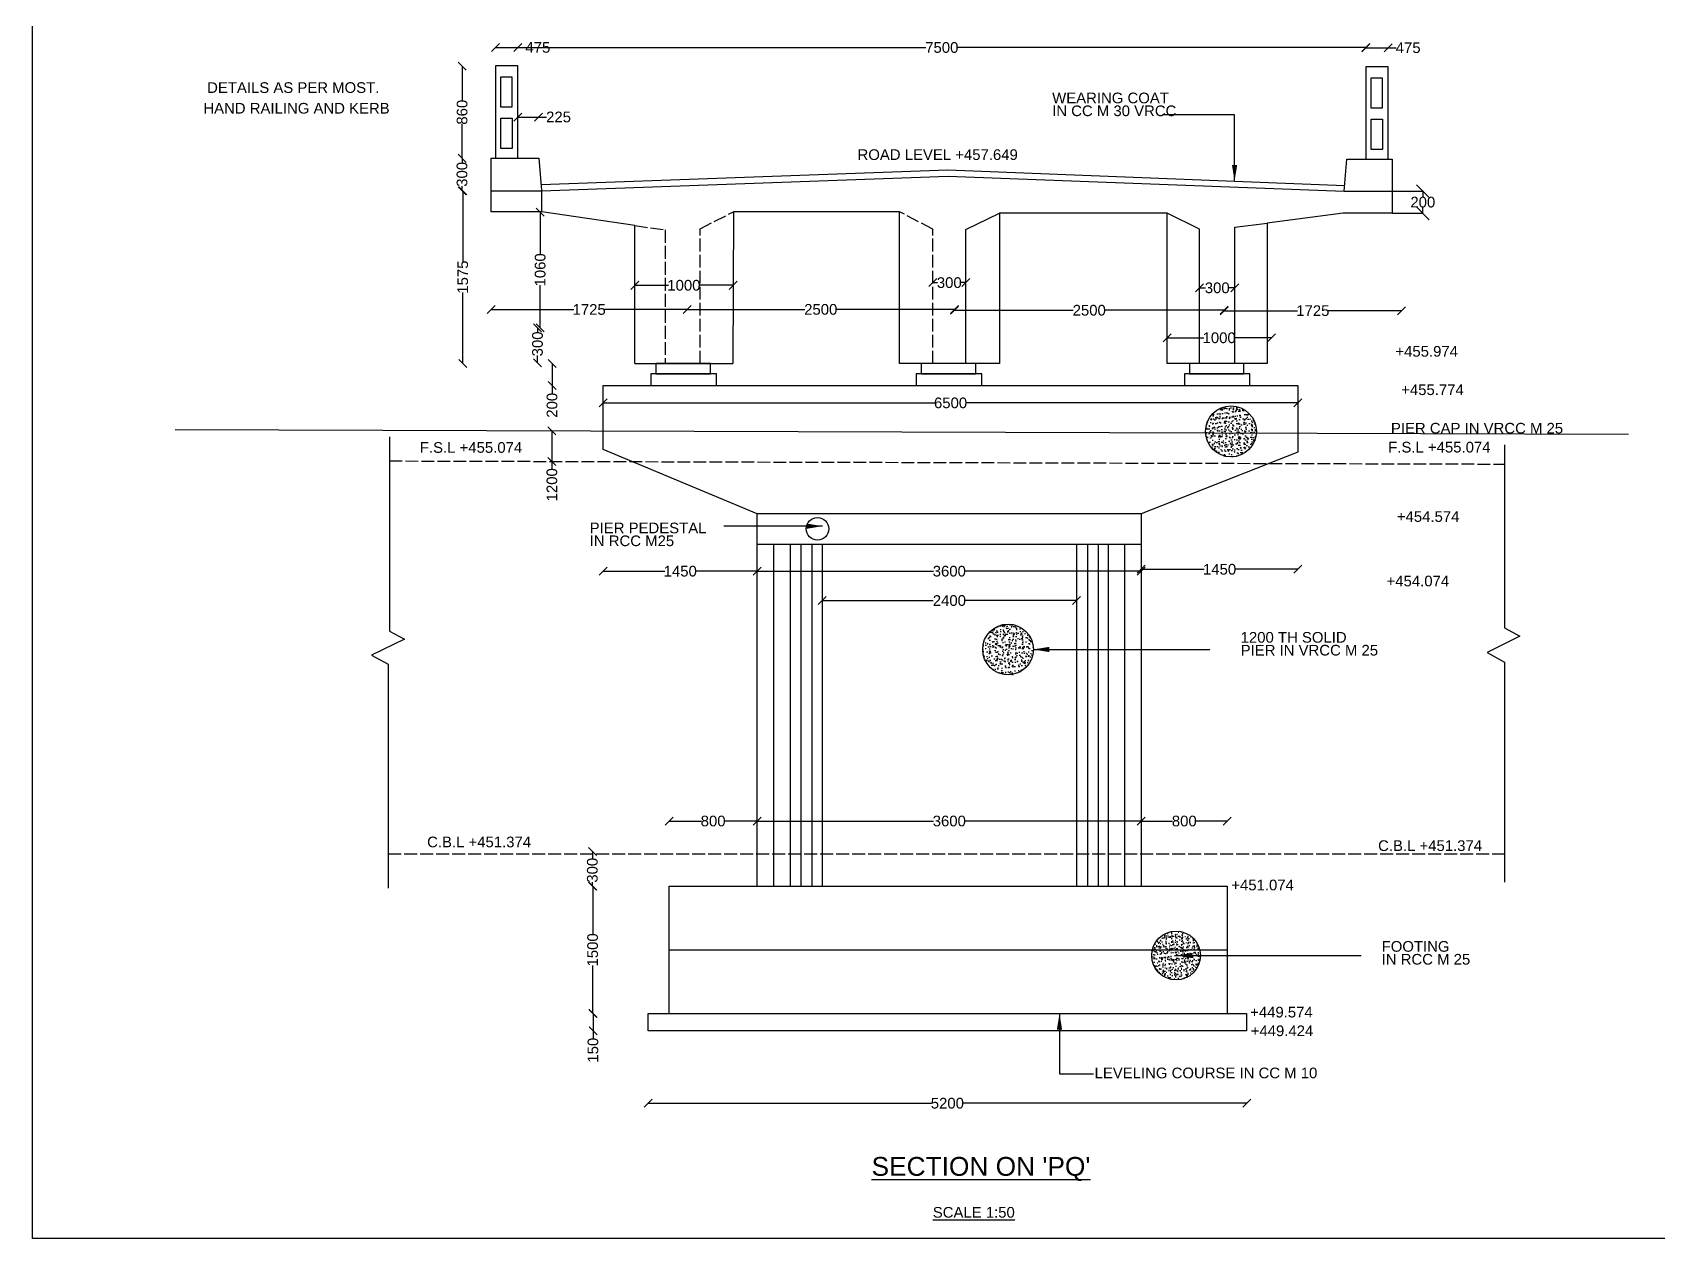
# Model space of a CAD drawing. Header units: millimetres. Extents: x -38937 to 3874, y 32121 to 62298.
# Drawn here: x -38937 to -23695, y 32130 to 43430 of the extents above; entities that cross this region are included whole.
import ezdxf

# ---------------------------------------------------------------- set-up
doc = ezdxf.new("R2010")
doc.units = ezdxf.units.MM
doc.header["$MEASUREMENT"] = 0
doc.linetypes.add('ACAD_ISO02W100', pattern=[15, 12, -3])
doc.layers.add('DRAWING', color=2, linetype='Continuous')
doc.layers.add('TEXT', color=7, linetype='Continuous')
doc.styles.get("Standard").update_dxf_attribs({"font": 'arial.ttf', "height": 100})
doc.dimstyles.new('ISO-25', dxfattribs={"dimtxt": 200, "dimasz": 120, "dimexe": 1.25, "dimexo": 0.625, "dimtad": 1, "dimtih": 1, "dimtoh": 1, "dimdec": 0, "dimtxsty": 'Standard', "dimblk": 'OBLIQUE', "dimcen": 2.5, "dimdle": 1.25, "dimclrd": 6, "dimclrt": 256, "dimadec": 0, "dimazin": 0, "dimtfac": 1, "dimtdec": 0, "dimtmove": 0, "dimatfit": 3, "dimfxl": 1, "dimarcsym": 0})
doc.dimstyles.get("Standard").update_dxf_attribs({"dimtxt": 75, "dimasz": 75, "dimexe": 0.18, "dimexo": 0.0625, "dimgap": 0.09, "dimtad": 0, "dimdec": 0, "dimzin": 0, "dimdsep": 46, "dimtxsty": 'Standard', "dimblk": 'OBLIQUE', "dimcen": 0, "dimse1": 1, "dimse2": 1, "dimadec": 0, "dimazin": 0, "dimtfac": 1, "dimtdec": 0, "dimtofl": 0, "dimtmove": 0, "dimatfit": 3, "dimldrblk": 'OBLIQUE', "dimfxl": 1, "dimtolj": 1, "dimtzin": 0, "dimarcsym": 0})
pattern_1 = [(50, (0, 0), (86.07122, -7.53026), [9, -99]), (355, (0, 0), (-16.65016, 90.26306), [7.2, -79.2]), (100.4514, (7.17, -0.63), (69.42113, 82.73275), [7.64882, -84.13705]), (46.1842, (0, 24), (128.06893, -19.86228), [13.5, -148.5]), (96.6356, (10.67, 22.34), (112.15952, 116.89414), [11.47323, -126.20556]), (351.1842, (0, 24), (112.15943, 116.89423), [10.8, -118.8]), (21, (12, 18), (71.62885, -48.31427), [9, -99]), (326, (12, 18), (29.19784, 87.018), [7.2, -79.2]), (71.4514, (17.97, 13.97), (100.82672, 38.70366), [7.64882, -84.13705]), (37.5, (0, 0), (1.459183, 39.947262), [0, -78.24, 0, -80.4, 0, -79.5]), (7.5, (0, 0), (31.568344, 47.329405), [0, -45.84, 0, -76.44, 0, -30.3]), (327.5, (-26.76, 0), (64.058692, -2.706585), [0, -30, 0, -93.6, 0, -124.2]), (317.5, (-38.76, 0), (69.98234, 12.0126), [0, -39, 0, -62.16, 0, -88.2])]

# ---------------------------------------------------------------- blocks, each defined once
blk = doc.blocks.new('_Oblique')
at = {"color": 0, "linetype": 'ByBlock', "lineweight": -2}
blk.add_line((-0.5, -0.5), (0.5, 0.5), dxfattribs=at)
blk = doc.blocks.new('*D101')
at = {"layer": 'Defpoints', "color": 0, "transparency": 16777216}
for p in [(-26229, 43702), (-34597, 43117), (-26229, 43117)]:
    blk.add_point(p, dxfattribs=at)
at = {"layer": 'TEXT', "color": 0, "lineweight": -2, "transparency": 16777216}
for p, q in [((-34597, 43702), (-30563, 43702)), ((-26229, 43702), (-30264, 43702))]:
    blk.add_line(p, q, dxfattribs=at)
at = {"layer": 'TEXT', "color": 0, "lineweight": -2, "transparency": 16777216, "xscale": 75, "yscale": 75, "zscale": 75, "rotation": 180}
blk.add_blockref('_Oblique', (-34597, 43702), dxfattribs=at)
at = {"layer": 'TEXT', "color": 0, "lineweight": -2, "transparency": 16777216, "xscale": 75, "yscale": 75, "zscale": 75}
blk.add_blockref('_Oblique', (-26229, 43702), dxfattribs=at)
at = {"layer": 'TEXT', "color": 0, "transparency": 16777216, "insert": (-30413, 43702), "char_height": 100, "attachment_point": 5}
blk.add_mtext('\\A1;8450', dxfattribs=at)
blk = doc.blocks.new('*D102')
at = {"layer": 'Defpoints', "color": 0, "transparency": 16777216}
for p in [(-34388, 43290), (-34597, 43115), (-34388, 43117)]:
    blk.add_point(p, dxfattribs=at)
at = {"layer": 'TEXT', "color": 0, "lineweight": -2, "transparency": 16777216}
for p, q in [((-34597, 43290), (-34388, 43290)), ((-34388, 43290), (-34313, 43290))]:
    blk.add_line(p, q, dxfattribs=at)
at = {"layer": 'TEXT', "color": 0, "lineweight": -2, "transparency": 16777216, "xscale": 75, "yscale": 75, "zscale": 75, "rotation": 180}
blk.add_blockref('_Oblique', (-34597, 43290), dxfattribs=at)
at = {"layer": 'TEXT', "color": 0, "lineweight": -2, "transparency": 16777216, "xscale": 75, "yscale": 75, "zscale": 75}
blk.add_blockref('_Oblique', (-34388, 43290), dxfattribs=at)
at = {"layer": 'TEXT', "color": 0, "transparency": 16777216, "insert": (-34200, 43290), "char_height": 100, "attachment_point": 5}
blk.add_mtext('\\A1;475', dxfattribs=at)
blk = doc.blocks.new('*D103')
at = {"layer": 'Defpoints', "color": 0, "transparency": 16777216}
for p in [(-26439, 43289), (-34388, 43117), (-26439, 43107)]:
    blk.add_point(p, dxfattribs=at)
at = {"layer": 'TEXT', "color": 0, "lineweight": -2, "transparency": 16777216}
for p, q in [((-34388, 43289), (-30562, 43289)), ((-26439, 43289), (-30265, 43289))]:
    blk.add_line(p, q, dxfattribs=at)
at = {"layer": 'TEXT', "color": 0, "lineweight": -2, "transparency": 16777216, "xscale": 75, "yscale": 75, "zscale": 75, "rotation": 180}
blk.add_blockref('_Oblique', (-34388, 43289), dxfattribs=at)
at = {"layer": 'TEXT', "color": 0, "lineweight": -2, "transparency": 16777216, "xscale": 75, "yscale": 75, "zscale": 75}
blk.add_blockref('_Oblique', (-26439, 43289), dxfattribs=at)
at = {"layer": 'TEXT', "color": 0, "transparency": 16777216, "insert": (-30413, 43289), "char_height": 100, "attachment_point": 5}
blk.add_mtext('\\A1;7500', dxfattribs=at)
blk = doc.blocks.new('*D104')
at = {"layer": 'Defpoints', "color": 0, "transparency": 16777216}
for p in [(-26229, 43287), (-26439, 43107), (-26229, 43107)]:
    blk.add_point(p, dxfattribs=at)
at = {"layer": 'TEXT', "color": 0, "lineweight": -2, "transparency": 16777216}
for p, q in [((-26439, 43287), (-26229, 43287)), ((-26229, 43287), (-26154, 43287))]:
    blk.add_line(p, q, dxfattribs=at)
at = {"layer": 'TEXT', "color": 0, "lineweight": -2, "transparency": 16777216, "xscale": 75, "yscale": 75, "zscale": 75, "rotation": 180}
blk.add_blockref('_Oblique', (-26439, 43287), dxfattribs=at)
at = {"layer": 'TEXT', "color": 0, "lineweight": -2, "transparency": 16777216, "xscale": 75, "yscale": 75, "zscale": 75}
blk.add_blockref('_Oblique', (-26229, 43287), dxfattribs=at)
at = {"layer": 'TEXT', "color": 0, "transparency": 16777216, "insert": (-26041, 43287), "char_height": 100, "attachment_point": 5}
blk.add_mtext('\\A1;475', dxfattribs=at)
blk = doc.blocks.new('*D105')
at = {"layer": 'Defpoints', "color": 0, "transparency": 16777216}
for p in [(-34597, 43115), (-34910, 42251), (-34597, 42251)]:
    blk.add_point(p, dxfattribs=at)
at = {"layer": 'TEXT', "color": 0, "lineweight": -2, "transparency": 16777216}
for p, q in [((-34910, 43115), (-34910, 42794)), ((-34910, 42251), (-34910, 42573))]:
    blk.add_line(p, q, dxfattribs=at)
at = {"layer": 'TEXT', "color": 0, "lineweight": -2, "transparency": 16777216, "xscale": 75, "yscale": 75, "zscale": 75}
for p, rotation in [((-34910, 43115), 90), ((-34910, 42251), 270)]:
    blk.add_blockref('_Oblique', p, dxfattribs=dict(at, rotation=rotation))
at = {"layer": 'TEXT', "color": 0, "transparency": 16777216, "insert": (-34910, 42683), "char_height": 100, "attachment_point": 5, "rotation": 90}
blk.add_mtext('\\A1;860', dxfattribs=at)
blk = doc.blocks.new('*D106')
at = {"layer": 'Defpoints', "color": 0, "transparency": 16777216}
for p in [(-34637, 42251), (-34911, 41947), (-34637, 41947)]:
    blk.add_point(p, dxfattribs=at)
at = {"layer": 'TEXT', "color": 0, "lineweight": -2, "transparency": 16777216}
for p, q in [((-34911, 42251), (-34911, 42212)), ((-34911, 41947), (-34911, 41991))]:
    blk.add_line(p, q, dxfattribs=at)
at = {"layer": 'TEXT', "color": 0, "lineweight": -2, "transparency": 16777216, "xscale": 75, "yscale": 75, "zscale": 75}
for p, rotation in [((-34911, 42251), 90), ((-34911, 41947), 270)]:
    blk.add_blockref('_Oblique', p, dxfattribs=dict(at, rotation=rotation))
at = {"layer": 'TEXT', "color": 0, "transparency": 16777216, "insert": (-34911, 42101), "char_height": 100, "attachment_point": 5, "rotation": 90}
blk.add_mtext('\\A1;300', dxfattribs=at)
blk = doc.blocks.new('*D107')
at = {"layer": 'Defpoints', "color": 0, "transparency": 16777216}
for p in [(-34401, 41947), (-34904, 40328), (-33292, 40328)]:
    blk.add_point(p, dxfattribs=at)
at = {"layer": 'TEXT', "color": 0, "lineweight": -2, "transparency": 16777216}
for p, q in [((-34904, 41947), (-34904, 41283)), ((-34904, 40328), (-34904, 40993))]:
    blk.add_line(p, q, dxfattribs=at)
at = {"layer": 'TEXT', "color": 0, "lineweight": -2, "transparency": 16777216, "xscale": 75, "yscale": 75, "zscale": 75}
for p, rotation in [((-34904, 41947), 90), ((-34904, 40328), 270)]:
    blk.add_blockref('_Oblique', p, dxfattribs=dict(at, rotation=rotation))
at = {"layer": 'TEXT', "color": 0, "transparency": 16777216, "insert": (-34904, 41138), "char_height": 100, "attachment_point": 5, "rotation": 90}
blk.add_mtext('\\A1;1575', dxfattribs=at)
blk = doc.blocks.new('*D108')
at = {"layer": 'Defpoints', "color": 0, "transparency": 16777216}
for p in [(-34164, 41748), (-34178, 40664), (-34164, 40664)]:
    blk.add_point(p, dxfattribs=at)
at = {"layer": 'TEXT', "color": 0, "lineweight": -2, "transparency": 16777216}
for p, q in [((-34178, 41748), (-34178, 41351)), ((-34178, 40664), (-34178, 41062))]:
    blk.add_line(p, q, dxfattribs=at)
at = {"layer": 'TEXT', "color": 0, "lineweight": -2, "transparency": 16777216, "xscale": 75, "yscale": 75, "zscale": 75}
for p, rotation in [((-34178, 41748), 90), ((-34178, 40664), 270)]:
    blk.add_blockref('_Oblique', p, dxfattribs=dict(at, rotation=rotation))
at = {"layer": 'TEXT', "color": 0, "transparency": 16777216, "insert": (-34178, 41206), "char_height": 100, "attachment_point": 5, "rotation": 90}
blk.add_mtext('\\A1;1060', dxfattribs=at)
blk = doc.blocks.new('*D109')
at = {"layer": 'Defpoints', "color": 0, "transparency": 16777216}
for p in [(-34177, 40662), (-34203, 40334), (-34177, 40334)]:
    blk.add_point(p, dxfattribs=at)
at = {"layer": 'TEXT', "color": 0, "lineweight": -2, "transparency": 16777216}
for p, q in [((-34203, 40662), (-34203, 40623)), ((-34203, 40334), (-34203, 40402))]:
    blk.add_line(p, q, dxfattribs=at)
at = {"layer": 'TEXT', "color": 0, "lineweight": -2, "transparency": 16777216, "xscale": 75, "yscale": 75, "zscale": 75}
for p, rotation in [((-34203, 40662), 90), ((-34203, 40334), 270)]:
    blk.add_blockref('_Oblique', p, dxfattribs=dict(at, rotation=rotation))
at = {"layer": 'TEXT', "color": 0, "transparency": 16777216, "insert": (-34203, 40512), "char_height": 100, "attachment_point": 5, "rotation": 90}
blk.add_mtext('\\A1;300', dxfattribs=at)
blk = doc.blocks.new('*D110')
at = {"layer": 'Defpoints', "color": 0, "transparency": 16777216}
for p in [(-33292, 40328), (-34067, 40123), (-33292, 40123)]:
    blk.add_point(p, dxfattribs=at)
at = {"layer": 'TEXT', "color": 0, "lineweight": -2, "transparency": 16777216}
for p, q in [((-34067, 40328), (-34067, 40123)), ((-34067, 40123), (-34067, 40048))]:
    blk.add_line(p, q, dxfattribs=at)
at = {"layer": 'TEXT', "color": 0, "lineweight": -2, "transparency": 16777216, "xscale": 75, "yscale": 75, "zscale": 75}
for p, rotation in [((-34067, 40328), 90), ((-34067, 40123), 270)]:
    blk.add_blockref('_Oblique', p, dxfattribs=dict(at, rotation=rotation))
at = {"layer": 'TEXT', "color": 0, "transparency": 16777216, "insert": (-34067, 39937), "char_height": 100, "attachment_point": 5, "rotation": 90}
blk.add_mtext('\\A1;200', dxfattribs=at)
blk = doc.blocks.new('*D111')
at = {"layer": 'Defpoints', "color": 0, "transparency": 16777216}
for p in [(-34067, 39699), (-34068, 39411), (-34068, 39411)]:
    blk.add_point(p, dxfattribs=at)
at = {"layer": 'TEXT', "color": 0, "lineweight": -2, "transparency": 16777216}
for p, q in [((-34068, 39699), (-34068, 39411)), ((-34068, 39411), (-34068, 39336))]:
    blk.add_line(p, q, dxfattribs=at)
at = {"layer": 'TEXT', "color": 0, "lineweight": -2, "transparency": 16777216, "xscale": 75, "yscale": 75, "zscale": 75}
for p, rotation in [((-34068, 39699), 90), ((-34068, 39411), 270)]:
    blk.add_blockref('_Oblique', p, dxfattribs=dict(at, rotation=rotation))
at = {"layer": 'TEXT', "color": 0, "transparency": 16777216, "insert": (-34068, 39192), "char_height": 100, "attachment_point": 5, "rotation": 90}
blk.add_mtext('\\A1;1200', dxfattribs=at)
blk = doc.blocks.new('*D112')
at = {"layer": 'Defpoints', "color": 0, "transparency": 16777216}
for p in [(-33587, 39959), (-27075, 39959), (-27075, 39959)]:
    blk.add_point(p, dxfattribs=at)
at = {"layer": 'TEXT', "color": 0, "lineweight": -2, "transparency": 16777216}
for p, q in [((-33587, 39959), (-30481, 39959)), ((-27075, 39959), (-30182, 39959))]:
    blk.add_line(p, q, dxfattribs=at)
at = {"layer": 'TEXT', "color": 0, "lineweight": -2, "transparency": 16777216, "xscale": 75, "yscale": 75, "zscale": 75, "rotation": 180}
blk.add_blockref('_Oblique', (-33587, 39959), dxfattribs=at)
at = {"layer": 'TEXT', "color": 0, "lineweight": -2, "transparency": 16777216, "xscale": 75, "yscale": 75, "zscale": 75}
blk.add_blockref('_Oblique', (-27075, 39959), dxfattribs=at)
at = {"layer": 'TEXT', "color": 0, "transparency": 16777216, "insert": (-30331, 39959), "char_height": 100, "attachment_point": 5}
blk.add_mtext('\\A1;6500', dxfattribs=at)
blk = doc.blocks.new('*D113')
at = {"layer": 'Defpoints', "color": 0, "transparency": 16777216}
for p in [(-32801, 41997), (-34637, 41748), (-32801, 40834)]:
    blk.add_point(p, dxfattribs=at)
at = {"layer": 'TEXT', "color": 0, "lineweight": -2, "transparency": 16777216}
for p, q in [((-34637, 40834), (-33864, 40834)), ((-32801, 40834), (-33574, 40834))]:
    blk.add_line(p, q, dxfattribs=at)
at = {"layer": 'TEXT', "color": 0, "lineweight": -2, "transparency": 16777216, "xscale": 75, "yscale": 75, "zscale": 75, "rotation": 180}
blk.add_blockref('_Oblique', (-34637, 40834), dxfattribs=at)
at = {"layer": 'TEXT', "color": 0, "lineweight": -2, "transparency": 16777216, "xscale": 75, "yscale": 75, "zscale": 75}
blk.add_blockref('_Oblique', (-32801, 40834), dxfattribs=at)
at = {"layer": 'TEXT', "color": 0, "transparency": 16777216, "insert": (-33719, 40834), "char_height": 100, "attachment_point": 5}
blk.add_mtext('\\A1;1725', dxfattribs=at)
blk = doc.blocks.new('*D114')
at = {"layer": 'Defpoints', "color": 0, "transparency": 16777216}
for p in [(-32801, 40834), (-30295, 40835), (-30295, 40834)]:
    blk.add_point(p, dxfattribs=at)
at = {"layer": 'TEXT', "color": 0, "lineweight": -2, "transparency": 16777216}
for p, q in [((-32801, 40835), (-31698, 40835)), ((-30295, 40835), (-31398, 40835))]:
    blk.add_line(p, q, dxfattribs=at)
at = {"layer": 'TEXT', "color": 0, "lineweight": -2, "transparency": 16777216, "xscale": 75, "yscale": 75, "zscale": 75, "rotation": 180}
blk.add_blockref('_Oblique', (-32801, 40835), dxfattribs=at)
at = {"layer": 'TEXT', "color": 0, "lineweight": -2, "transparency": 16777216, "xscale": 75, "yscale": 75, "zscale": 75}
blk.add_blockref('_Oblique', (-30295, 40835), dxfattribs=at)
at = {"layer": 'TEXT', "color": 0, "transparency": 16777216, "insert": (-31548, 40835), "char_height": 100, "attachment_point": 5}
blk.add_mtext('\\A1;2500', dxfattribs=at)
blk = doc.blocks.new('*D115')
at = {"layer": 'Defpoints', "color": 0, "transparency": 16777216}
for p in [(-30498, 41086), (-30188, 41086), (-30188, 41086)]:
    blk.add_point(p, dxfattribs=at)
at = {"layer": 'TEXT', "color": 0, "lineweight": -2, "transparency": 16777216}
for p, q in [((-30498, 41086), (-30453, 41086)), ((-30188, 41086), (-30233, 41086))]:
    blk.add_line(p, q, dxfattribs=at)
at = {"layer": 'TEXT', "color": 0, "lineweight": -2, "transparency": 16777216, "xscale": 75, "yscale": 75, "zscale": 75, "rotation": 180}
blk.add_blockref('_Oblique', (-30498, 41086), dxfattribs=at)
at = {"layer": 'TEXT', "color": 0, "lineweight": -2, "transparency": 16777216, "xscale": 75, "yscale": 75, "zscale": 75}
blk.add_blockref('_Oblique', (-30188, 41086), dxfattribs=at)
at = {"layer": 'TEXT', "color": 0, "transparency": 16777216, "insert": (-30343, 41086), "char_height": 100, "attachment_point": 5}
blk.add_mtext('\\A1;300', dxfattribs=at)
blk = doc.blocks.new('*D116')
at = {"layer": 'Defpoints', "color": 0, "transparency": 16777216}
for p in [(-30295, 40834), (-27766, 40834), (-27766, 40827)]:
    blk.add_point(p, dxfattribs=at)
at = {"layer": 'TEXT', "color": 0, "lineweight": -2, "transparency": 16777216}
for p, q in [((-30295, 40827), (-29181, 40827)), ((-27766, 40827), (-28881, 40827))]:
    blk.add_line(p, q, dxfattribs=at)
at = {"layer": 'TEXT', "color": 0, "lineweight": -2, "transparency": 16777216, "xscale": 75, "yscale": 75, "zscale": 75, "rotation": 180}
blk.add_blockref('_Oblique', (-30295, 40827), dxfattribs=at)
at = {"layer": 'TEXT', "color": 0, "lineweight": -2, "transparency": 16777216, "xscale": 75, "yscale": 75, "zscale": 75}
blk.add_blockref('_Oblique', (-27766, 40827), dxfattribs=at)
at = {"layer": 'TEXT', "color": 0, "transparency": 16777216, "insert": (-29031, 40827), "char_height": 100, "attachment_point": 5}
blk.add_mtext('\\A1;2500', dxfattribs=at)
blk = doc.blocks.new('*D117')
at = {"layer": 'Defpoints', "color": 0, "transparency": 16777216}
for p in [(-27665, 41037), (-27665, 41037), (-27996, 40959)]:
    blk.add_point(p, dxfattribs=at)
at = {"layer": 'TEXT', "color": 0, "lineweight": -2, "transparency": 16777216}
for p, q in [((-27996, 41037), (-27941, 41037)), ((-27665, 41037), (-27720, 41037))]:
    blk.add_line(p, q, dxfattribs=at)
at = {"layer": 'TEXT', "color": 0, "lineweight": -2, "transparency": 16777216, "xscale": 75, "yscale": 75, "zscale": 75, "rotation": 180}
blk.add_blockref('_Oblique', (-27996, 41037), dxfattribs=at)
at = {"layer": 'TEXT', "color": 0, "lineweight": -2, "transparency": 16777216, "xscale": 75, "yscale": 75, "zscale": 75}
blk.add_blockref('_Oblique', (-27665, 41037), dxfattribs=at)
at = {"layer": 'TEXT', "color": 0, "transparency": 16777216, "insert": (-27831, 41037), "char_height": 100, "attachment_point": 5}
blk.add_mtext('\\A1;300', dxfattribs=at)
blk = doc.blocks.new('*D118')
at = {"layer": 'Defpoints', "color": 0, "transparency": 16777216}
for p in [(-27766, 40827), (-26104, 40827), (-26104, 40823)]:
    blk.add_point(p, dxfattribs=at)
at = {"layer": 'TEXT', "color": 0, "lineweight": -2, "transparency": 16777216}
for p, q in [((-27766, 40823), (-27080, 40823)), ((-26104, 40823), (-26790, 40823))]:
    blk.add_line(p, q, dxfattribs=at)
at = {"layer": 'TEXT', "color": 0, "lineweight": -2, "transparency": 16777216, "xscale": 75, "yscale": 75, "zscale": 75, "rotation": 180}
blk.add_blockref('_Oblique', (-27766, 40823), dxfattribs=at)
at = {"layer": 'TEXT', "color": 0, "lineweight": -2, "transparency": 16777216, "xscale": 75, "yscale": 75, "zscale": 75}
blk.add_blockref('_Oblique', (-26104, 40823), dxfattribs=at)
at = {"layer": 'TEXT', "color": 0, "transparency": 16777216, "insert": (-26935, 40823), "char_height": 100, "attachment_point": 5}
blk.add_mtext('\\A1;1725', dxfattribs=at)
blk = doc.blocks.new('*D119')
at = {"layer": 'Defpoints', "color": 0, "transparency": 16777216}
for p in [(-28302, 40551), (-27323, 40569), (-27323, 40551)]:
    blk.add_point(p, dxfattribs=at)
at = {"layer": 'TEXT', "color": 0, "lineweight": -2, "transparency": 16777216}
for p, q in [((-28302, 40569), (-27957, 40569)), ((-27323, 40569), (-27668, 40569))]:
    blk.add_line(p, q, dxfattribs=at)
at = {"layer": 'TEXT', "color": 0, "lineweight": -2, "transparency": 16777216, "xscale": 75, "yscale": 75, "zscale": 75, "rotation": 180}
blk.add_blockref('_Oblique', (-28302, 40569), dxfattribs=at)
at = {"layer": 'TEXT', "color": 0, "lineweight": -2, "transparency": 16777216, "xscale": 75, "yscale": 75, "zscale": 75}
blk.add_blockref('_Oblique', (-27323, 40569), dxfattribs=at)
at = {"layer": 'TEXT', "color": 0, "transparency": 16777216, "insert": (-27813, 40569), "char_height": 100, "attachment_point": 5}
blk.add_mtext('\\A1;1000', dxfattribs=at)
blk = doc.blocks.new('*D120')
at = {"layer": 'Defpoints', "color": 0, "transparency": 16777216}
for p in [(-33587, 39522), (-32143, 38919), (-32143, 38382)]:
    blk.add_point(p, dxfattribs=at)
at = {"layer": 'TEXT', "color": 0, "lineweight": -2, "transparency": 16777216}
for p, q in [((-33587, 38382), (-33010, 38382)), ((-32143, 38382), (-32721, 38382))]:
    blk.add_line(p, q, dxfattribs=at)
at = {"layer": 'TEXT', "color": 0, "lineweight": -2, "transparency": 16777216, "xscale": 75, "yscale": 75, "zscale": 75, "rotation": 180}
blk.add_blockref('_Oblique', (-33587, 38382), dxfattribs=at)
at = {"layer": 'TEXT', "color": 0, "lineweight": -2, "transparency": 16777216, "xscale": 75, "yscale": 75, "zscale": 75}
blk.add_blockref('_Oblique', (-32143, 38382), dxfattribs=at)
at = {"layer": 'TEXT', "color": 0, "transparency": 16777216, "insert": (-32865, 38382), "char_height": 100, "attachment_point": 5}
blk.add_mtext('\\A1;1450', dxfattribs=at)
blk = doc.blocks.new('*D121')
at = {"layer": 'Defpoints', "color": 0, "transparency": 16777216}
for p in [(-32143, 38382), (-28543, 38382), (-28543, 38382)]:
    blk.add_point(p, dxfattribs=at)
at = {"layer": 'TEXT', "color": 0, "lineweight": -2, "transparency": 16777216}
for p, q in [((-32143, 38382), (-30492, 38382)), ((-28543, 38382), (-30194, 38382))]:
    blk.add_line(p, q, dxfattribs=at)
at = {"layer": 'TEXT', "color": 0, "lineweight": -2, "transparency": 16777216, "xscale": 75, "yscale": 75, "zscale": 75, "rotation": 180}
blk.add_blockref('_Oblique', (-32143, 38382), dxfattribs=at)
at = {"layer": 'TEXT', "color": 0, "lineweight": -2, "transparency": 16777216, "xscale": 75, "yscale": 75, "zscale": 75}
blk.add_blockref('_Oblique', (-28543, 38382), dxfattribs=at)
at = {"layer": 'TEXT', "color": 0, "transparency": 16777216, "insert": (-30343, 38382), "char_height": 100, "attachment_point": 5}
blk.add_mtext('\\A1;3600', dxfattribs=at)
blk = doc.blocks.new('*D122')
at = {"layer": 'Defpoints', "color": 0, "transparency": 16777216}
for p in [(-27075, 39499), (-28543, 38382), (-27075, 38400)]:
    blk.add_point(p, dxfattribs=at)
at = {"layer": 'TEXT', "color": 0, "lineweight": -2, "transparency": 16777216}
for p, q in [((-28543, 38400), (-27954, 38400)), ((-27075, 38400), (-27665, 38400))]:
    blk.add_line(p, q, dxfattribs=at)
at = {"layer": 'TEXT', "color": 0, "lineweight": -2, "transparency": 16777216, "xscale": 75, "yscale": 75, "zscale": 75, "rotation": 180}
blk.add_blockref('_Oblique', (-28543, 38400), dxfattribs=at)
at = {"layer": 'TEXT', "color": 0, "lineweight": -2, "transparency": 16777216, "xscale": 75, "yscale": 75, "zscale": 75}
blk.add_blockref('_Oblique', (-27075, 38400), dxfattribs=at)
at = {"layer": 'TEXT', "color": 0, "transparency": 16777216, "insert": (-27809, 38400), "char_height": 100, "attachment_point": 5}
blk.add_mtext('\\A1;1450', dxfattribs=at)
blk = doc.blocks.new('*D123')
at = {"layer": 'Defpoints', "color": 0, "transparency": 16777216}
for p in [(-32143, 36041), (-32970, 35430), (-32143, 35430)]:
    blk.add_point(p, dxfattribs=at)
at = {"layer": 'TEXT', "color": 0, "lineweight": -2, "transparency": 16777216}
for p, q in [((-32970, 36041), (-32667, 36041)), ((-32143, 36041), (-32446, 36041))]:
    blk.add_line(p, q, dxfattribs=at)
at = {"layer": 'TEXT', "color": 0, "lineweight": -2, "transparency": 16777216, "xscale": 75, "yscale": 75, "zscale": 75, "rotation": 180}
blk.add_blockref('_Oblique', (-32970, 36041), dxfattribs=at)
at = {"layer": 'TEXT', "color": 0, "lineweight": -2, "transparency": 16777216, "xscale": 75, "yscale": 75, "zscale": 75}
blk.add_blockref('_Oblique', (-32143, 36041), dxfattribs=at)
at = {"layer": 'TEXT', "color": 0, "transparency": 16777216, "insert": (-32557, 36041), "char_height": 100, "attachment_point": 5}
blk.add_mtext('\\A1;800', dxfattribs=at)
blk = doc.blocks.new('*D124')
at = {"layer": 'Defpoints', "color": 0, "transparency": 16777216}
for p in [(-28543, 36041), (-32143, 35430), (-28543, 35430)]:
    blk.add_point(p, dxfattribs=at)
at = {"layer": 'TEXT', "color": 0, "lineweight": -2, "transparency": 16777216}
for p, q in [((-32143, 36041), (-30492, 36041)), ((-28543, 36041), (-30194, 36041))]:
    blk.add_line(p, q, dxfattribs=at)
at = {"layer": 'TEXT', "color": 0, "lineweight": -2, "transparency": 16777216, "xscale": 75, "yscale": 75, "zscale": 75, "rotation": 180}
blk.add_blockref('_Oblique', (-32143, 36041), dxfattribs=at)
at = {"layer": 'TEXT', "color": 0, "lineweight": -2, "transparency": 16777216, "xscale": 75, "yscale": 75, "zscale": 75}
blk.add_blockref('_Oblique', (-28543, 36041), dxfattribs=at)
at = {"layer": 'TEXT', "color": 0, "transparency": 16777216, "insert": (-30343, 36041), "char_height": 100, "attachment_point": 5}
blk.add_mtext('\\A1;3600', dxfattribs=at)
blk = doc.blocks.new('*D125')
at = {"layer": 'Defpoints', "color": 0, "transparency": 16777216}
for p in [(-27738, 36041), (-28543, 35430), (-27738, 35430)]:
    blk.add_point(p, dxfattribs=at)
at = {"layer": 'TEXT', "color": 0, "lineweight": -2, "transparency": 16777216}
for p, q in [((-28543, 36041), (-28251, 36041)), ((-27738, 36041), (-28030, 36041))]:
    blk.add_line(p, q, dxfattribs=at)
at = {"layer": 'TEXT', "color": 0, "lineweight": -2, "transparency": 16777216, "xscale": 75, "yscale": 75, "zscale": 75, "rotation": 180}
blk.add_blockref('_Oblique', (-28543, 36041), dxfattribs=at)
at = {"layer": 'TEXT', "color": 0, "lineweight": -2, "transparency": 16777216, "xscale": 75, "yscale": 75, "zscale": 75}
blk.add_blockref('_Oblique', (-27738, 36041), dxfattribs=at)
at = {"layer": 'TEXT', "color": 0, "transparency": 16777216, "insert": (-28140, 36041), "char_height": 100, "attachment_point": 5}
blk.add_mtext('\\A1;800', dxfattribs=at)
blk = doc.blocks.new('*D126')
at = {"layer": 'Defpoints', "color": 0, "transparency": 16777216}
for p in [(-31535, 38048), (-29150, 38107), (-29150, 38048)]:
    blk.add_point(p, dxfattribs=at)
at = {"layer": 'TEXT', "color": 0, "lineweight": -2, "transparency": 16777216}
for p, q in [((-31535, 38107), (-30493, 38107)), ((-29150, 38107), (-30192, 38107))]:
    blk.add_line(p, q, dxfattribs=at)
at = {"layer": 'TEXT', "color": 0, "lineweight": -2, "transparency": 16777216, "xscale": 75, "yscale": 75, "zscale": 75, "rotation": 180}
blk.add_blockref('_Oblique', (-31535, 38107), dxfattribs=at)
at = {"layer": 'TEXT', "color": 0, "lineweight": -2, "transparency": 16777216, "xscale": 75, "yscale": 75, "zscale": 75}
blk.add_blockref('_Oblique', (-29150, 38107), dxfattribs=at)
at = {"layer": 'TEXT', "color": 0, "transparency": 16777216, "insert": (-30342, 38107), "char_height": 100, "attachment_point": 5}
blk.add_mtext('\\A1;2400', dxfattribs=at)
blk = doc.blocks.new('*D127')
at = {"layer": 'Defpoints', "color": 0, "transparency": 16777216}
for p in [(-32143, 35756), (-33689, 35430), (-32143, 35430)]:
    blk.add_point(p, dxfattribs=at)
at = {"layer": 'TEXT', "color": 0, "lineweight": -2, "transparency": 16777216}
for p, q in [((-33689, 35756), (-33689, 35691)), ((-33689, 35430), (-33689, 35470))]:
    blk.add_line(p, q, dxfattribs=at)
at = {"layer": 'TEXT', "color": 0, "lineweight": -2, "transparency": 16777216, "xscale": 75, "yscale": 75, "zscale": 75}
for p, rotation in [((-33689, 35756), 90), ((-33689, 35430), 270)]:
    blk.add_blockref('_Oblique', p, dxfattribs=dict(at, rotation=rotation))
at = {"layer": 'TEXT', "color": 0, "transparency": 16777216, "insert": (-33689, 35580), "char_height": 100, "attachment_point": 5, "rotation": 90}
blk.add_mtext('\\A1;300', dxfattribs=at)
blk = doc.blocks.new('*D128')
at = {"layer": 'Defpoints', "color": 0, "transparency": 16777216}
for p in [(-32143, 35430), (-33686, 34237), (-32143, 34237)]:
    blk.add_point(p, dxfattribs=at)
at = {"layer": 'TEXT', "color": 0, "lineweight": -2, "transparency": 16777216}
for p, q in [((-33686, 35430), (-33686, 34978)), ((-33686, 34237), (-33686, 34689))]:
    blk.add_line(p, q, dxfattribs=at)
at = {"layer": 'TEXT', "color": 0, "lineweight": -2, "transparency": 16777216, "xscale": 75, "yscale": 75, "zscale": 75}
for p, rotation in [((-33686, 35430), 90), ((-33686, 34237), 270)]:
    blk.add_blockref('_Oblique', p, dxfattribs=dict(at, rotation=rotation))
at = {"layer": 'TEXT', "color": 0, "transparency": 16777216, "insert": (-33686, 34834), "char_height": 100, "attachment_point": 5, "rotation": 90}
blk.add_mtext('\\A1;1500', dxfattribs=at)
blk = doc.blocks.new('*D129')
at = {"layer": 'Defpoints', "color": 0, "transparency": 16777216}
for p in [(-32970, 34237), (-33683, 34075), (-32970, 34075)]:
    blk.add_point(p, dxfattribs=at)
at = {"layer": 'TEXT', "color": 0, "lineweight": -2, "transparency": 16777216}
for p, q in [((-33683, 34237), (-33683, 34075)), ((-33683, 34075), (-33683, 34000))]:
    blk.add_line(p, q, dxfattribs=at)
at = {"layer": 'TEXT', "color": 0, "lineweight": -2, "transparency": 16777216, "xscale": 75, "yscale": 75, "zscale": 75}
for p, rotation in [((-33683, 34237), 90), ((-33683, 34075), 270)]:
    blk.add_blockref('_Oblique', p, dxfattribs=dict(at, rotation=rotation))
at = {"layer": 'TEXT', "color": 0, "transparency": 16777216, "insert": (-33683, 33894), "char_height": 100, "attachment_point": 5, "rotation": 90}
blk.add_mtext('\\A1;150', dxfattribs=at)
blk = doc.blocks.new('*D130')
at = {"layer": 'Defpoints', "color": 0, "transparency": 16777216}
for p in [(-33167, 34075), (-27555, 34075), (-27555, 33397)]:
    blk.add_point(p, dxfattribs=at)
at = {"layer": 'TEXT', "color": 0, "lineweight": -2, "transparency": 16777216}
for p, q in [((-33167, 33397), (-30510, 33397)), ((-27555, 33397), (-30212, 33397))]:
    blk.add_line(p, q, dxfattribs=at)
at = {"layer": 'TEXT', "color": 0, "lineweight": -2, "transparency": 16777216, "xscale": 75, "yscale": 75, "zscale": 75, "rotation": 180}
blk.add_blockref('_Oblique', (-33167, 33397), dxfattribs=at)
at = {"layer": 'TEXT', "color": 0, "lineweight": -2, "transparency": 16777216, "xscale": 75, "yscale": 75, "zscale": 75}
blk.add_blockref('_Oblique', (-27555, 33397), dxfattribs=at)
at = {"layer": 'TEXT', "color": 0, "transparency": 16777216, "insert": (-30361, 33397), "char_height": 100, "attachment_point": 5}
blk.add_mtext('\\A1;5200', dxfattribs=at)
blk = doc.blocks.new('*D131')
at = {"layer": 'Defpoints', "color": 0, "transparency": 16777216}
for p in [(-34193, 42638), (-34388, 42251), (-34193, 42268)]:
    blk.add_point(p, dxfattribs=at)
at = {"layer": 'TEXT', "color": 0, "lineweight": -2, "transparency": 16777216}
for p, q in [((-34388, 42638), (-34193, 42638)), ((-34193, 42638), (-34118, 42638))]:
    blk.add_line(p, q, dxfattribs=at)
at = {"layer": 'TEXT', "color": 0, "lineweight": -2, "transparency": 16777216, "xscale": 75, "yscale": 75, "zscale": 75, "rotation": 180}
blk.add_blockref('_Oblique', (-34388, 42638), dxfattribs=at)
at = {"layer": 'TEXT', "color": 0, "lineweight": -2, "transparency": 16777216, "xscale": 75, "yscale": 75, "zscale": 75}
blk.add_blockref('_Oblique', (-34193, 42638), dxfattribs=at)
at = {"layer": 'TEXT', "color": 0, "transparency": 16777216, "insert": (-34006, 42638), "char_height": 100, "attachment_point": 5}
blk.add_mtext('\\A1;225', dxfattribs=at)
blk = doc.blocks.new('*D132')
at = {"layer": 'Defpoints', "color": 0, "transparency": 16777216}
for p in [(-33292, 41066), (-32370, 41061), (-32370, 41061)]:
    blk.add_point(p, dxfattribs=at)
at = {"layer": 'TEXT', "color": 0, "lineweight": -2, "transparency": 16777216}
for p, q in [((-33292, 41061), (-32975, 41061)), ((-32370, 41061), (-32686, 41061))]:
    blk.add_line(p, q, dxfattribs=at)
at = {"layer": 'TEXT', "color": 0, "lineweight": -2, "transparency": 16777216, "xscale": 75, "yscale": 75, "zscale": 75, "rotation": 180}
blk.add_blockref('_Oblique', (-33292, 41061), dxfattribs=at)
at = {"layer": 'TEXT', "color": 0, "lineweight": -2, "transparency": 16777216, "xscale": 75, "yscale": 75, "zscale": 75}
blk.add_blockref('_Oblique', (-32370, 41061), dxfattribs=at)
at = {"layer": 'TEXT', "color": 0, "transparency": 16777216, "insert": (-32831, 41061), "char_height": 100, "attachment_point": 5}
blk.add_mtext('\\A1;1000', dxfattribs=at)
blk = doc.blocks.new('*D145')
at = {"layer": 'Defpoints', "color": 0, "transparency": 16777216}
for p in [(-26191, 41944), (-26191, 41736), (-25904, 41736)]:
    blk.add_point(p, dxfattribs=at)
at = {"layer": 'TEXT', "color": 0, "lineweight": -2, "transparency": 16777216}
for p, q in [((-26190, 41944), (-25902, 41944)), ((-26190, 41736), (-25902, 41736))]:
    blk.add_line(p, q, dxfattribs=at)
at = {"layer": 'TEXT', "color": 6, "lineweight": -2, "transparency": 16777216}
for p, q in [((-25904, 41945), (-25904, 41892)), ((-25904, 41735), (-25904, 41788))]:
    blk.add_line(p, q, dxfattribs=at)
at = {"layer": 'TEXT', "color": 6, "lineweight": -2, "transparency": 16777216, "xscale": 120, "yscale": 120, "zscale": 120}
for p, rotation in [((-25904, 41944), 90), ((-25904, 41736), 270)]:
    blk.add_blockref('_Oblique', p, dxfattribs=dict(at, rotation=rotation))
at = {"layer": 'TEXT', "transparency": 16777216, "insert": (-25904, 41840), "char_height": 100, "attachment_point": 5}
blk.add_mtext('200', dxfattribs=at)

msp = doc.modelspace()

# ---------------------------------------------------------------- hatches: boundary and pattern name
at = {"layer": 'TEXT'}
h = msp.add_hatch(dxfattribs=at)
h.set_pattern_fill('AR-CONC', color=0, scale=12, style=0)
h.set_pattern_definition(pattern_1)
h.paths.add_polyline_path([(-27941.2, 39692.4, 0.0147465), (-27940.8, 39678.4), (-27464.1, 39676.8, 0.0163977), (-27463.6, 39692.4, 1)])
h = msp.add_hatch(dxfattribs=at)
h.set_pattern_fill('AR-CONC', color=0, scale=12, style=0)
h.set_pattern_definition(pattern_1)
h.paths.add_polyline_path([(-27464.1, 39676.8), (-27940.8, 39678.4, 0.9395789)])
h = msp.add_hatch(dxfattribs=at)
h.set_pattern_fill('AR-CONC', color=0, scale=12, style=0)
h.set_pattern_definition(pattern_1)
h.paths.add_polyline_path([(-29554.8, 37649.1, 1), (-30029.9, 37649.1, 1)])
h = msp.add_hatch(dxfattribs=at)
h.set_pattern_fill('AR-CONC', color=0, scale=10, style=0)
h.set_pattern_definition([(50, (0, 0), (71.72602, -6.27521), [7.5, -82.5]), (355, (0, 0), (-13.87513, 75.21921), [6, -66]), (100.4514, (5.98, -0.52), (57.85094, 68.94395), [6.37402, -70.11421]), (46.1842, (0, 20), (106.7241, -16.5519), [11.25, -123.75]), (96.6356, (8.89, 18.62), (93.46627, 97.41179), [9.56103, -105.1713]), (351.1842, (0, 20), (93.4662, 97.41186), [9, -99]), (21, (10, 15), (59.690705, -40.26189), [7.5, -82.5]), (326, (10, 15), (24.33153, 72.515), [6, -66]), (71.4514, (14.974, 11.645), (84.02226, 32.25305), [6.37402, -70.11421]), (37.5, (0, 0), (1.215986, 33.289385), [0, -65.2, 0, -67, 0, -66.25]), (7.5, (0, 0), (26.306954, 39.44117), [0, -38.2, 0, -63.7, 0, -25.25]), (327.5, (-22.3, 0), (53.382244, -2.255487), [0, -25, 0, -78, 0, -103.5]), (317.5, (-32.3, 0), (58.318617, 10.0105), [0, -32.5, 0, -51.8, 0, -73.5])])
h.paths.add_polyline_path([(-27988.4, 34781.5, 1), (-28445.4, 34781.5, 1)])

# ---------------------------------------------------------------- linework, layer by layer
at = {"layer": 'DRAWING', "color": 0}
for points in [[(-34597.5, 42251.5), (-34388, 42251.5), (-34388, 43116.9), (-34597.5, 43116.9)], [(-34547.3, 43013.8), (-34444.1, 43013.8), (-34444.1, 42730.1), (-34547.3, 42730.1)], [(-26438.8, 42241.8), (-26229.3, 42241.8), (-26229.3, 43107.2), (-26438.8, 43107.2)], [(-26388.6, 43004.1), (-26285.4, 43004.1), (-26285.4, 42720.5), (-26388.6, 42720.5)], [(-34547.3, 42628), (-34440.8, 42628), (-34440.8, 42344.3), (-34547.3, 42344.3)], [(-26388.6, 42618.4), (-26282.1, 42618.4), (-26282.1, 42334.7), (-26388.6, 42334.7)], [(-33093, 40230.9), (-32582.5, 40230.9), (-32582.5, 40328.3), (-33093, 40328.3)], [(-30605.8, 40230.9), (-30095.2, 40230.9), (-30095.2, 40328.3), (-30605.8, 40328.3)], [(-28092.5, 40230.9), (-27581.9, 40230.9), (-27581.9, 40328.3), (-28092.5, 40328.3)], [(-33139.6, 40123), (-32526.1, 40123), (-32526.1, 40230.9), (-33139.6, 40230.9)], [(-30652.4, 40123), (-30038.8, 40123), (-30038.8, 40230.9), (-30652.4, 40230.9)], [(-28139.1, 40123), (-27525.6, 40123), (-27525.6, 40230.9), (-28139.1, 40230.9)], [(-33166.6, 34237.2), (-27555.2, 34237.2), (-27555.2, 34074.6), (-33166.6, 34074.6)]]:
    msp.add_lwpolyline(points, close=True, dxfattribs=at)
for points in [[(-33291.6, 40328.3), (-33291.6, 41621.6), (-34163.7, 41748.4), (-34636.9, 41748.4), (-34636.9, 42251.5), (-34191.7, 42251.5), (-34165.5, 41948.2), (-34165.5, 41748.4)], [(-34165.4, 41947.2), (-30354.9, 42084.9), (-26642.1, 41944.2), (-26617.4, 42241.8), (-26191.1, 42241.8), (-26191.1, 41736.1), (-26651, 41736.1), (-27362.8, 41643.7), (-27362.8, 40328.3), (-27581.9, 40328.3)], [(-34170.5, 42005.6), (-30355.2, 42144.3), (-26637.7, 41997.6)], [(-34636.9, 41947.2), (-34165.5, 41947.2)], [(-30605.8, 40328.3), (-30808.7, 40328.3), (-30808.7, 41750.4), (-32366.3, 41750.4), (-32373.6, 40328.3)], [(-30187.8, 40328.3), (-30187.8, 41583.9), (-29872.3, 41738.7)], [(-28092.5, 40328.3), (-28301.7, 40328.3), (-28301.7, 41738.7), (-29872.3, 41738.7), (-29872.3, 40328.3), (-30095.2, 40328.3)], [(-27995.9, 40328.3), (-27995.9, 41588.8), (-28301.7, 41738.7)], [(-27665.3, 40328.3), (-27665.3, 41606), (-27362.8, 41643.7)], [(-33291.6, 40328.3), (-33093, 40328.3), (-32582.5, 40328.3), (-32373.6, 40328.3)], [(-32142.8, 35430.4), (-32142.8, 38919.4), (-33587.4, 39521.6), (-33587.4, 40123), (-27075.4, 40123), (-27075.4, 39498.7), (-28542.8, 38919.4), (-28542.8, 35430.4)], [(-37599.9, 39710.3), (-23976.3, 39665.3)], [(-35591, 39640.4), (-35591, 37819.8), (-35449.7, 37745.6), (-35758.2, 37594.3), (-35602.7, 37510.6), (-35602.7, 35413)], [(-25138.4, 39564.9), (-25138.4, 37852.8), (-24994.3, 37772.4), (-25301.6, 37621.4), (-25138.2, 37531.2), (-25138.2, 35468.6)], [(-28542.8, 38919.4), (-32142.8, 38919.4)], [(-32142.8, 38635.7), (-28542.8, 38635.7)], [(-31990, 38635.7), (-31990, 35430.4)], [(-31833.3, 38635.7), (-31833.3, 35430.4)], [(-31734.5, 38635.7), (-31734.5, 35430.4)], [(-31632, 38635.7), (-31632, 35430.4)], [(-31534.6, 38635.7), (-31534.6, 35430.4)], [(-29150.3, 38635.7), (-29150.3, 35430.4)], [(-29047.2, 38635.7), (-29047.2, 35430.4)], [(-28948.5, 38635.7), (-28948.5, 35430.4)], [(-28855.1, 38635.7), (-28855.1, 35430.4)], [(-28699.5, 38635.7), (-28699.5, 35430.4)], [(-32970.4, 34237.2), (-32970.4, 35430.4), (-27737.7, 35430.4), (-27737.7, 34237.2)], [(-32970.4, 34833.8), (-27737.7, 34833.8)]]:
    msp.add_lwpolyline(points, dxfattribs=at)
at = {"layer": 'DRAWING', "color": 0, "linetype": 'ACAD_ISO02W100', "ltscale": 10}
for points in [[(-33291.6, 41621.6), (-33005.4, 41580), (-33005.4, 40328.3)], [(-32679.9, 40328.3), (-32679.9, 41591.7), (-32366.3, 41750.4)], [(-30498.2, 40328.3), (-30498.2, 41587.6), (-30808.7, 41750.4)], [(-35591, 39415.6), (-25138.4, 39386.1)], [(-35602.7, 35735.6), (-25138.2, 35735.6)]]:
    msp.add_lwpolyline(points, dxfattribs=at)
at = {"layer": 'DRAWING', "color": 0}
for centre, radius in [((-27702.4, 39692.4), 238.8), ((-31578.3, 38779.7), 105.9), ((-29792.4, 37649.1), 237.6)]:
    msp.add_circle(centre, radius, dxfattribs=at)
at = {"layer": 'TEXT', "color": 0}
msp.add_lwpolyline([(-38937.3, 62297.8), (3660.2, 62297.8), (3660.2, 32130), (-38937.3, 32130)], close=True, dxfattribs=at)
msp.add_lwpolyline([(-26642.1, 41944.2), (-26191.1, 41944.2)], dxfattribs=at)
msp.add_circle((-28216.9, 34781.5), 228.5, dxfattribs=at)

# ---------------------------------------------------------------- texts
for s, height, p in [('DETAILS AS PER MOST.', 100, (-37300.3, 42864)), ('WEARING COAT ', 100, (-29378.5, 42766.8)), ('HAND RAILING AND KERB', 100, (-37335.6, 42670.1)), ('IN CC M 30 VRCC ', 100, (-29378.5, 42646.3)), ('ROAD LEVEL +457.649', 100, (-31203, 42235.6)), ('+455.974', 100, (-26160.9, 40392.6)), ('+455.774', 100, (-26106.3, 40032.8)), ('PIER CAP IN VRCC M 25 ', 100, (-26202.9, 39672.3)), ('F.S.L +455.074', 100, (-35306.1, 39491.6)), ('F.S.L +455.074', 100, (-26228.3, 39494.6)), ('+454.574', 100, (-26147, 38844.7)), ('PIER PEDESTAL ', 100, (-33713.8, 38737.6)), ('IN RCC M25', 100, (-33713.8, 38617.1)), ('+454.074', 100, (-26243.6, 38240.4)), ('1200 TH SOLID ', 100, (-27611.6, 37712.6)), ('PIER IN VRCC M 25 ', 100, (-27611.6, 37592.2)), ('C.B.L +451.374', 100, (-35238.1, 35795.4)), ('C.B.L +451.374', 100, (-26322.9, 35760.8)), ('+451.074', 100, (-27699.1, 35392.1)), ('FOOTING ', 100, (-26289.7, 34816.6)), ('IN RCC M 25 ', 100, (-26289.7, 34696.1)), ('+449.574', 100, (-27522.6, 34200.7)), ('+449.424', 100, (-27517.2, 34025.7)), ('LEVELING COURSE IN CC M 10  ', 100, (-28980.7, 33630.9)), ("%%USECTION ON 'PQ'", 176.383, (-31071.8, 32717.2)), ('%%USCALE 1:50', 100, (-30497.7, 32324.9))]:
    msp.add_text(s, height=height, dxfattribs=at).set_placement(p)

# ---------------------------------------------------------------- dimensions: what is measured, and where the dimension line sits
for base, p1, p2, text, picture, middle in [((-26229.3, 43702.5), (-34597.5, 43116.9), (-26229.3, 43116.9), '8450', '*D101', (-30413.4, 43702.5)), ((-34388, 43290.5), (-34597.5, 43115.4), (-34388, 43116.9), '475', '*D102', (-34200, 43290.5)), ((-26438.8, 43288.8), (-34388, 43116.9), (-26438.8, 43107.2), '7500', '*D103', (-30413.4, 43288.8)), ((-26229.3, 43287), (-26438.8, 43107.2), (-26229.3, 43107.2), '475', '*D104', (-26041.3, 43287)), ((-34193.1, 42638), (-34388, 42251.5), (-34193.1, 42268.3), '225', '*D131', (-34006.3, 42638)), ((-32801, 40834.4), (-34636.9, 41748.4), (-32801, 41996.5), '1725', '*D113', (-33718.9, 40834.4)), ((-32369.8, 41060.9), (-33291.6, 41065.6), (-32369.8, 41060.9), '1000', '*D132', (-32830.7, 41060.9)), ((-30187.8, 41086.4), (-30498.2, 41086.4), (-30187.8, 41086.4), '300', '*D115', (-30343, 41086.4)), ((-27665.3, 41036.9), (-27995.9, 40958.5), (-27665.3, 41036.9), '300', '*D117', (-27830.6, 41036.9)), ((-30295.4, 40835.3), (-32801, 40834.4), (-30295.4, 40834.4), '2500', '*D114', (-31548.2, 40835.3)), ((-27766.4, 40826.7), (-30295.4, 40834.4), (-27766.4, 40834.4), '2500', '*D116', (-29030.9, 40826.7)), ((-26104.2, 40823), (-27766.4, 40826.7), (-26104.2, 40826.7), '1725', '*D118', (-26935.3, 40823)), ((-27323.3, 40569.2), (-28301.7, 40550.8), (-27323.3, 40550.8), '1000', '*D119', (-27812.5, 40569.2)), ((-27075.4, 39959), (-33587.4, 39959), (-27075.4, 39959), '6500', '*D112', (-30331.4, 39959)), ((-32142.8, 38382.5), (-33587.4, 39521.6), (-32142.8, 38919.4), '1450', '*D120', (-32865.1, 38382.5)), ((-27075.4, 38399.8), (-28542.8, 38382.5), (-27075.4, 39498.7), '1450', '*D122', (-27809.1, 38399.8)), ((-28542.8, 38382.5), (-32142.8, 38382.5), (-28542.8, 38382.5), '3600', '*D121', (-30342.8, 38382.5)), ((-29150.3, 38106.6), (-31534.6, 38047.9), (-29150.3, 38047.9), '2400', '*D126', (-30342.4, 38106.6)), ((-32142.8, 36041.1), (-32970.4, 35430.4), (-32142.8, 35430.4), '800', '*D123', (-32556.6, 36041.1)), ((-27737.7, 36041.1), (-28542.8, 35430.4), (-27737.7, 35430.4), '800', '*D125', (-28140.3, 36041.1)), ((-27555.2, 33397.1), (-33166.6, 34074.6), (-27555.2, 34074.6), '5200', '*D130', (-30360.9, 33397.1))]:
    dim = msp.add_linear_dim(base=base, p1=p1, p2=p2, text=text, dimstyle='Standard', dxfattribs=at)
    dim.commit()
    dim.dimension.update_dxf_attribs({"geometry": picture, "text_midpoint": middle})
for base, p1, p2, text, picture, middle in [((-34909.9, 42251.5), (-34597.5, 43115.4), (-34597.5, 42251.5), '860', '*D105', (-34909.9, 42683.4)), ((-34904.2, 40328.3), (-34401.2, 41947.2), (-33291.6, 40328.3), '1575', '*D107', (-34904.2, 41137.8)), ((-34177.7, 40664.4), (-34163.7, 41748.4), (-34163.7, 40664.4), '1060', '*D108', (-34177.7, 41206.4)), ((-34066.9, 40123), (-33291.6, 40328.3), (-33291.6, 40123), '200', '*D110', (-34066.9, 39936.7)), ((-34067.7, 39411.3), (-34066.9, 39698.6), (-34067.7, 39411.3), '1200', '*D111', (-34067.7, 39191.7)), ((-33686.1, 34237.2), (-32142.8, 35430.4), (-32142.8, 34237.2), '1500', '*D128', (-33686.1, 34833.8)), ((-33682.8, 34074.6), (-32970.4, 34237.2), (-32970.4, 34074.6), '150', '*D129', (-33682.8, 33894))]:
    dim = msp.add_linear_dim(base=base, p1=p1, p2=p2, angle=90, text=text, dimstyle='Standard', dxfattribs=at)
    dim.commit()
    dim.dimension.update_dxf_attribs({"geometry": picture, "text_midpoint": middle})
for base, p1, p2, picture, middle in [((-34910.7, 41947.2), (-34636.9, 42251.5), (-34636.9, 41947.2), '*D106', (-34910.7, 42101.5)), ((-34202.7, 40334.5), (-34177.3, 40662.2), (-34177.3, 40334.5), '*D109', (-34202.7, 40512.2)), ((-33689.4, 35430.4), (-32142.8, 35756.4), (-32142.8, 35430.4), '*D127', (-33689.4, 35580.4))]:
    dim = msp.add_linear_dim(base=base, p1=p1, p2=p2, angle=90, text='300', dimstyle='Standard', dxfattribs=at)
    dim.commit()
    dim.dimension.update_dxf_attribs({"geometry": picture, "text_midpoint": middle, "dimtype": 160})
at = {"layer": 'TEXT'}
dim = msp.add_linear_dim(base=(-25903.6, 41736.1), p1=(-26191.1, 41944.2), p2=(-26191.1, 41736.1), angle=90, text='200', dimstyle='ISO-25', dxfattribs=at)
dim.commit()
dim.dimension.update_dxf_attribs({"geometry": '*D145', "text_midpoint": (-25903.6, 41840.1)})
at = {"layer": 'TEXT', "color": 0}
dim = msp.add_linear_dim(base=(-28542.8, 36041.1), p1=(-32142.8, 35430.4), p2=(-28542.8, 35430.4), dimstyle='Standard', dxfattribs=at)
dim.commit()
dim.dimension.update_dxf_attribs({"geometry": '*D124', "text_midpoint": (-30342.8, 36041.1)})

# ---------------------------------------------------------------- leaders
for points in [[(-27668.6, 42038.3), (-27668.6, 42659.6), (-28342.9, 42659.6)], [(-31532.8, 38804.3), (-32457.4, 38804.3)], [(-29554.8, 37649.1), (-27899.5, 37649.1)], [(-28216.9, 34781.5), (-26482.7, 34781.5)], [(-29309.9, 34237.2), (-29309.9, 33673.3), (-28991, 33673.3)]]:
    msp.add_leader(points, dimstyle='ISO-25', override={"dimasz": 150, "dimclrd": 0}, dxfattribs=at)

doc.saveas('drawing.dxf')
